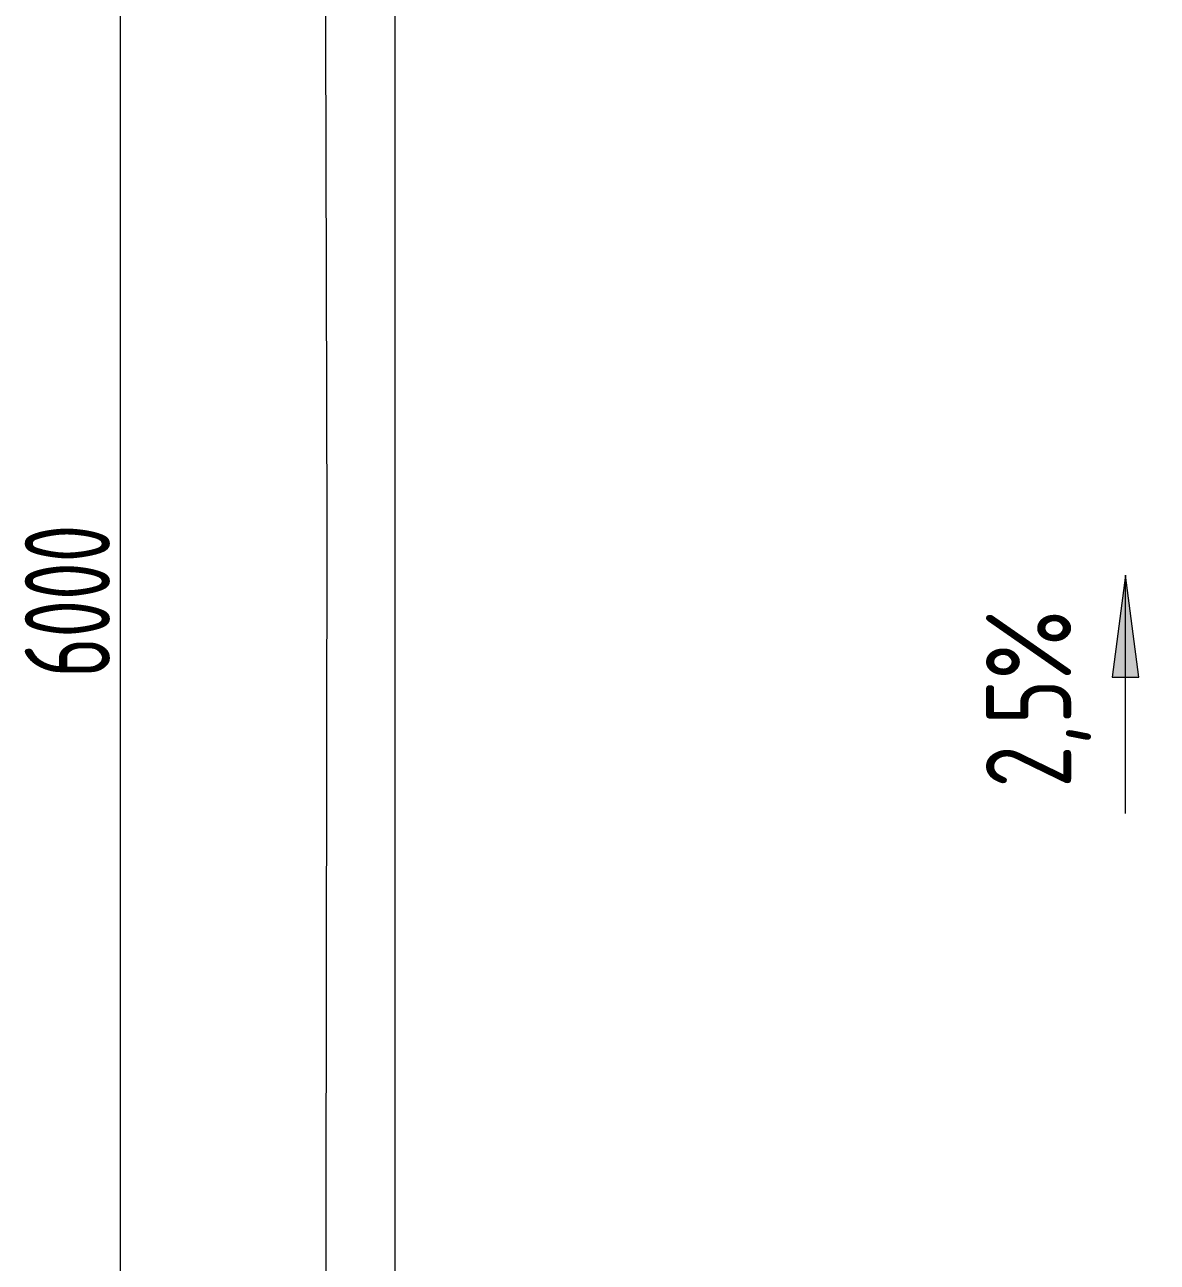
# Model space of a CAD drawing. Header units: millimetres. Extents: x -263990 to 193903, y -164417 to 240530.
# Drawn here: x 94224 to 97549, y -14631 to -10999 of the extents above; entities that cross this region are included whole.
import ezdxf

# ---------------------------------------------------------------- set-up
doc = ezdxf.new("R2010")
doc.units = ezdxf.units.MM
doc.header["$LTSCALE"] = 20
doc.layers.add('Размеры', color=7, linetype='Continuous', lineweight=9)
doc.styles.add('GOST Common_1', font='gost-common.ttf', dxfattribs={"width": 0.8, "height": 350})
doc.styles.add('GOST Common_2', font='gost-common.ttf', dxfattribs={"width": 0.9, "height": 250})

msp = doc.modelspace()

# ---------------------------------------------------------------- hatches: boundary and pattern name
at = {"layer": 'Размеры', "lineweight": 20}
msp.add_hatch(color=256, dxfattribs=at).paths.add_polyline_path([(97455.60012, -12614.23277), (97416.10437, -12914.23277), (97495.09587, -12914.23277)], flags=0)

# ---------------------------------------------------------------- linework, layer by layer
for p, q in [((95311.64325, -17462.99997), (95311.64325, -3256.27129)), ((94503.92234, -9540.217), (94503.92234, -15840.217)), ((97455.60012, -12614.23277), (97416.10437, -12914.23277)), ((97495.09587, -12914.23277), (97455.60012, -12614.23277)), ((97455.60012, -13314.23277), (97455.60012, -12614.23277)), ((97416.10437, -12914.23277), (97495.09587, -12914.23277))]:
    msp.add_line(p, q, dxfattribs=at)
msp.add_lwpolyline([(95114.3403, -3490.37501), (100122.1898, -3514.5982), (105134.5268, -3527.55614), (109935.12354, -3527.33304), (109883.4984, -8693.01835), (109928.04109, -15829.95152), (105530.44447, -15805.85709), (100590.80697, -15802.76656), (95106.59227, -15799.76271), (95112.13475, -12469.05387), (95105.3839, -9940.82289), (95108.27746, -8569.59105)], close=True, dxfattribs=at)

# ---------------------------------------------------------------- texts
at = {"layer": 'Размеры', "lineweight": 20, "insert": (94348.92234, -12690.217), "char_height": 250, "width": 756.8431497, "attachment_point": 5, "rotation": 90, "style": 'GOST Common_1'}
msp.add_mtext('\\A1;6000', dxfattribs=at)
at = {"layer": 'Размеры', "lineweight": 20, "insert": (97046, -13238), "char_height": 250, "width": 712.0296956, "attachment_point": 1, "rotation": 90, "line_spacing_factor": 1.022761, "style": 'GOST Common_2'}
msp.add_mtext('2,5%', dxfattribs=at)

doc.saveas('drawing.dxf')
